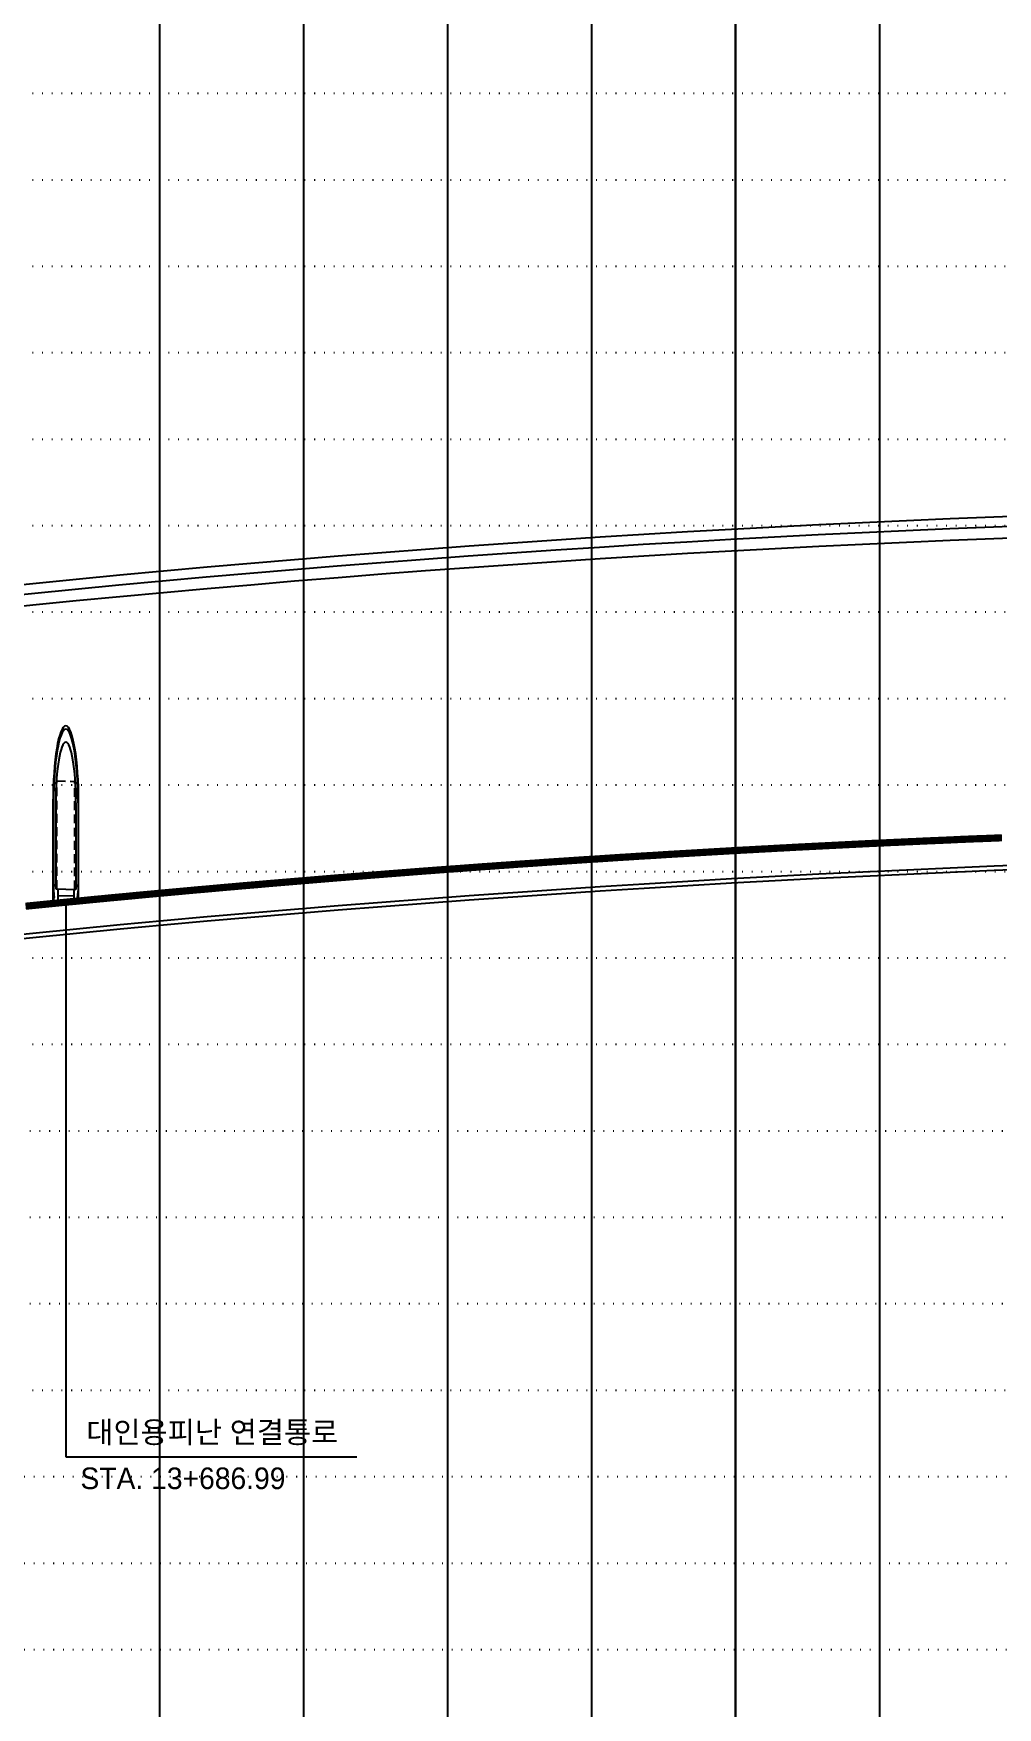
# Model space of a CAD drawing. Header units: millimetres. Extents: x -1499 to 6658, y -12483 to -6008.
# Drawn here: x 2938.7 to 3072.5, y -10933.1 to -10700.8 of the extents above; entities that cross this region are included whole.
import ezdxf
from ezdxf.enums import TextEntityAlignment as Align

# ---------------------------------------------------------------- set-up
doc = ezdxf.new("R2010")
doc.units = ezdxf.units.MM
doc.linetypes.add('A-DASHD01', pattern=[0.75, 0.5, -0.25])
doc.linetypes.add('A-DOTLN01H', pattern=[0.125, 0, -0.125])
doc.layers.add('_와꾸', color=7, linetype='Continuous', plot=False)
for name, color, linetype in [('CR-GRID', 56, 'A-DOTLN01H'), ('CR-TABL-LIN2', 1, 'Continuous'), ('CR-TABL-TEX2', 3, 'Continuous'), ('CS-CONC-MAJR', 4, 'Continuous'), ('CS-EXCV', 3, 'A-DIGLN01'), ('CS-HIDL', 2, 'A-DASHD01'), ('CS-JOIN', 2, 'Continuous'), ('CS-PIPE-MAJR', 4, 'Continuous'), ('수직그리드', 1, 'Continuous'), ('종단계획선', 7, 'Continuous'), ('축척바(문자)', 3, 'Continuous')]:
    doc.layers.add(name, color=color, linetype=linetype)
doc.styles.add('돋움', font='Dotum.TTF')
doc.linetypes.add('A-DIGLN01', pattern='A,0.9,-0.2,[19,kscals.shx,S=0.1,R=180,X=0,Y=0],0.9', length=2)
doc.linetypes.add('E-DIGLN01H', pattern='A,0.45,-0.1,[19,kosdic.shx,S=0.05,R=180,X=0,Y=0],0.45', length=1)

# ---------------------------------------------------------------- blocks, each defined once
blk = doc.blocks.new('A$C1A84225F')
at = {"layer": 'CS-CONC-MAJR'}
for p, q in [((-1.7, -1.4), (-1.7, -3.694)), ((-1.4, -1.4), (-1.4, -3.393)), ((1.4, -1.4), (1.4, -3.407)), ((1.7, -1.4), (1.7, -3.706)), ((-1.4, -3.393), (1.4, -3.407)), ((-1.105, -3.394), (-1.105, -3.694)), ((1.105, -3.406), (1.105, -3.706)), ((-1.105, -3.544), (1.105, -3.556))]:
    blk.add_line(p, q, dxfattribs=at)
for radius in [1.7, 1.4]:
    blk.add_arc((0, -1.4), radius, 0, 180, dxfattribs=at)
at = {"layer": 'CS-EXCV', "linetype": 'E-DIGLN01H', "flags": 128}
blk.add_lwpolyline([(1.78, -1.4, 1), (-1.78, -1.4), (-1.78, -3.694), (-1.105, -3.694), (1.105, -3.706), (1.78, -3.706)], format="xyb", close=True, dxfattribs=at)
at = {"layer": 'CS-HIDL', "linetype": 'A-DASHD01'}
for p, q in [((-1.25, -3.394), (-1.25, -0.894)), ((-1.25, -0.894), (1.25, -0.906)), ((1.25, -3.406), (1.25, -0.906))]:
    blk.add_line(p, q, dxfattribs=at)
at = {"layer": 'CS-JOIN'}
for p, q in [((-1.6, -3.293), (-1.7, -3.293)), ((-1.575, -3.318), (-1.6, -3.293)), ((-1.525, -3.318), (-1.575, -3.318)), ((-1.5, -3.293), (-1.525, -3.318)), ((-1.4, -3.293), (-1.5, -3.293)), ((1.4, -3.307), (1.5, -3.307)), ((1.5, -3.307), (1.525, -3.332)), ((1.525, -3.332), (1.575, -3.332)), ((1.575, -3.332), (1.6, -3.307)), ((1.6, -3.307), (1.7, -3.307))]:
    blk.add_line(p, q, dxfattribs=at)
at = {"layer": 'CS-PIPE-MAJR'}
for points in [[(-1.642, -3.555, -0.169547), (-1.7, -3.412, -0.959043)], [(-1.645, -3.558, -0.128763), (-1.7, -3.45, -0.128763)], [(1.642, -3.58, 0.169547), (1.7, -3.437, 0.959043)], [(1.645, -3.584, 0.128763), (1.7, -3.475, 0.128763)]]:
    blk.add_lwpolyline(points, format="xyb", dxfattribs=at)
for centre, radius in [((-1.67, -3.576), 0.03), ((-1.67, -3.576), 0.025), ((1.67, -3.601), 0.03), ((1.67, -3.601), 0.025)]:
    blk.add_circle(centre, radius, dxfattribs=at)
for centre, start, end in [((-1.67, -3.576), 209.3953, 37.4181), ((1.67, -3.601), 142.5819, 330.6047)]:
    blk.add_arc(centre, 0.035, start, end, dxfattribs=at)

msp = doc.modelspace()

# ---------------------------------------------------------------- linework, layer by layer
at = {"layer": '_와꾸', "color": 7, "true_color": 0xffffff}
for points in [[(2236.16, -11033.06), (3036.16, -11033.06), (3036.16, -10517.06), (2236.16, -10517.06)], [(3036.16, -11033.06), (3836.16, -11033.06), (3836.16, -10517.06), (3036.16, -10517.06)]]:
    msp.add_lwpolyline(points, close=True, dxfattribs=at)
at = {"layer": 'CR-GRID', "linetype": 'A-DOTLN01H', "ltscale": 10}
for p, q in [((696.16, -10709.06), (6196.16, -10709.06)), ((696.16, -10721.06), (6196.16, -10721.06)), ((696.16, -10733.06), (6196.16, -10733.06)), ((696.16, -10745.06), (6196.16, -10745.06)), ((696.16, -10757.06), (6181.16, -10757.06)), ((696.16, -10769.06), (6196.16, -10769.06)), ((696.16, -10781.06), (6196.16, -10781.06)), ((696.16, -10793.06), (6196.16, -10793.06)), ((696.16, -10805.06), (6196.16, -10805.06)), ((696.16, -10817.06), (6196.16, -10817.06)), ((696.16, -10829.06), (6196.16, -10829.06)), ((696.16, -10841.06), (6196.16, -10841.06)), ((2236.16, -10865.06), (6196.16, -10865.06)), ((2236.16, -10877.06), (6196.16, -10877.06)), ((696.16, -10889.06), (6196.16, -10889.06)), ((1436.16, -10901.06), (6196.16, -10901.06)), ((1436.16, -10925.06), (6196.16, -10925.06))]:
    msp.add_line(p, q, dxfattribs=at)
at = {"layer": 'CR-GRID', "color": 6, "linetype": 'A-DOTLN01H', "ltscale": 10}
for p, q in [((2236.16, -10853.06), (6196.16, -10853.06)), ((1436.16, -10913.06), (6196.16, -10913.06))]:
    msp.add_line(p, q, dxfattribs=at)
at = {"layer": 'CR-TABL-LIN2', "color": 3}
for p, q in [((2943.15, -10821.34), (2943.15, -10898.32)), ((2943.15, -10898.32), (2983.57, -10898.32))]:
    msp.add_line(p, q, dxfattribs=at)
at = {"layer": 'CS-CONC-MAJR'}
for points in [[(3151.15, -10767.67, 0.044471), (2763.56, -10803.16), (2327.16, -10881.66)], [(3151.16, -10769.27, 0.044472), (2763.85, -10804.74), (2327.16, -10883.29)], [(2327.16, -10928.57), (2763.85, -10850.02, -0.043359), (3151.16, -10814.55, -4.981195)]]:
    msp.add_lwpolyline(points, format="xyb", dxfattribs=at)
at = {"layer": 'CS-EXCV', "ltscale": 5}
for points in [[(3151.16, -10766.27, 0.044472), (2763.85, -10801.74), (2327.16, -10880.29)], [(2327.16, -10929.17), (2763.85, -10850.62, -0.043359), (3151.16, -10815.15, -4.981195)]]:
    msp.add_lwpolyline(points, format="xyb", dxfattribs=at)
at = {"layer": '수직그리드'}
for p, q in [((2956.16, -10412.75), (2956.16, -11873.06)), ((2976.16, -10449.56), (2976.16, -11873.06)), ((2996.16, -10486.87), (2996.16, -11873.06)), ((3016.16, -10497.09), (3016.16, -11873.06)), ((3056.16, -10515.98), (3056.16, -11873.06)), ((3036.16, -10523.12), (3036.16, -11873.06))]:
    msp.add_line(p, q, dxfattribs=at)
at = {"layer": '종단계획선'}
for p, q in [((2941.16, -10821.54), (2942.16, -10821.44)), ((2942.16, -10821.44), (2943.16, -10821.34)), ((2943.16, -10821.34), (2944.16, -10821.24)), ((2944.16, -10821.24), (2945.16, -10821.15)), ((2945.16, -10821.15), (2946.16, -10821.05))]:
    msp.add_line(p, q, dxfattribs=at)
at = {"layer": '종단계획선', "const_width": 1, "flags": 128}
msp.add_lwpolyline([(2937.56, -10821.9), (2938.76, -10821.78), (2939.96, -10821.66), (2941.16, -10821.54), (2942.36, -10821.42), (2943.56, -10821.3), (2944.76, -10821.19), (2945.96, -10821.07), (2947.16, -10820.95), (2948.36, -10820.84), (2949.56, -10820.72), (2950.76, -10820.61), (2951.96, -10820.5), (2953.16, -10820.38), (2954.36, -10820.27), (2955.56, -10820.16), (2956.76, -10820.05), (2957.96, -10819.94), (2959.16, -10819.83), (2960.36, -10819.72), (2961.56, -10819.61), (2962.76, -10819.51), (2963.96, -10819.4), (2965.16, -10819.29), (2966.36, -10819.19), (2967.56, -10819.08), (2968.76, -10818.98), (2969.96, -10818.88), (2971.16, -10818.77), (2972.36, -10818.67), (2973.56, -10818.57), (2974.76, -10818.47), (2975.96, -10818.37), (2977.16, -10818.27), (2978.36, -10818.17), (2979.56, -10818.07), (2980.76, -10817.97), (2981.96, -10817.88), (2983.16, -10817.78), (2984.36, -10817.69), (2985.56, -10817.59), (2986.76, -10817.5), (2987.96, -10817.4), (2989.16, -10817.31), (2990.36, -10817.22), (2991.56, -10817.12), (2992.76, -10817.03), (2993.96, -10816.94), (2995.16, -10816.85), (2996.36, -10816.76), (2997.56, -10816.68), (2998.76, -10816.59), (2999.96, -10816.5), (3001.16, -10816.41), (3002.36, -10816.33), (3003.56, -10816.24), (3004.76, -10816.16), (3005.96, -10816.07), (3007.16, -10815.99), (3008.36, -10815.91), (3009.56, -10815.82), (3010.76, -10815.74), (3011.96, -10815.66), (3013.16, -10815.58), (3014.36, -10815.5), (3015.56, -10815.42), (3016.76, -10815.35), (3017.96, -10815.27), (3019.16, -10815.19), (3020.36, -10815.11), (3021.56, -10815.04), (3022.76, -10814.96), (3023.96, -10814.89), (3025.16, -10814.82), (3026.36, -10814.74), (3027.56, -10814.67), (3028.76, -10814.6), (3029.96, -10814.53), (3031.16, -10814.46), (3032.36, -10814.39), (3033.56, -10814.32), (3034.76, -10814.25), (3035.96, -10814.18), (3037.16, -10814.11), (3038.36, -10814.05), (3039.56, -10813.98), (3040.76, -10813.92), (3041.96, -10813.85), (3043.16, -10813.79), (3044.36, -10813.72), (3045.56, -10813.66), (3046.76, -10813.6), (3047.96, -10813.54), (3049.16, -10813.48), (3050.36, -10813.42), (3051.56, -10813.36), (3052.76, -10813.3), (3053.96, -10813.24), (3055.16, -10813.18), (3056.36, -10813.13), (3057.56, -10813.07), (3058.76, -10813.02), (3059.96, -10812.96), (3061.16, -10812.91), (3062.36, -10812.85), (3063.56, -10812.8), (3064.76, -10812.75), (3065.96, -10812.7), (3067.16, -10812.64), (3068.36, -10812.59), (3069.56, -10812.54), (3070.76, -10812.5), (3071.96, -10812.45), (3073.16, -10812.4)], dxfattribs=at)

# ---------------------------------------------------------------- block references
at = {"layer": '축척바(문자)', "color": 2, "yscale": 6}
msp.add_blockref('A$C1A84225F', (2943.15, -10799.14), dxfattribs=at)

# ---------------------------------------------------------------- texts
at = {"layer": 'CR-TABL-TEX2', "style": '돋움'}
for s, p in [('대인용피난 연결통로', (2963.49, -10894.87)), ('STA. 13+686.99', (2959.42, -10901.3))]:
    msp.add_text(s, height=3, dxfattribs=at).set_placement(p, align=Align.MIDDLE)

doc.saveas('drawing.dxf')
